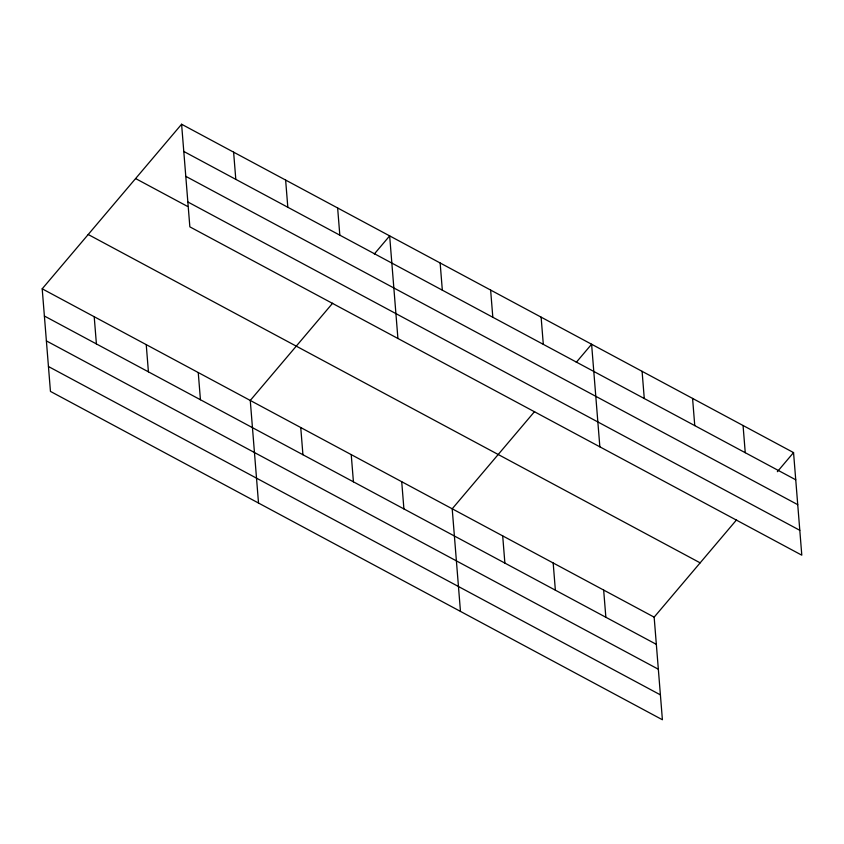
<?xml version="1.0" encoding="UTF-8"?>
<svg xmlns="http://www.w3.org/2000/svg" width="844" height="844" viewBox="0 0 844 844"><rect width="100%" height="100%" fill="white"/><g stroke="black" fill="none" stroke-linecap="round" stroke-linejoin="round"><path stroke-width="1.27" d="M736.548 519.883L654.153 617.154L662.403 719.753L50.45 391.405L42.2 288.817L181.597 124.247L793.55 452.595L801.8 555.183L189.847 226.846L181.597 124.247M332.652 303.186L250.267 400.446L258.517 503.045M374.325 253.991L389.654 235.887L397.914 338.476M534.6 411.534L452.205 508.805L460.465 611.394M576.273 362.34L591.602 344.236L599.852 446.835M777.356 471.701L793.55 452.595M183.781 151.445L795.734 479.793M185.785 176.333L797.738 504.67M187.843 201.969L799.795 530.306M135.599 178.559L187.611 206.463M88.198 234.505L700.151 562.853M42.2 288.817L654.153 617.154M44.384 316.015L656.337 644.352M46.388 340.892L658.341 669.229M48.456 366.528L660.398 694.865M743.058 425.503L745.252 452.7M692.576 398.41L694.76 425.608M642.084 371.328L644.278 398.526M603.66 590.061L605.855 617.259M541.12 317.154L543.304 344.352M553.179 562.98L555.363 590.178M490.628 290.062L492.822 317.26M502.697 535.887L504.881 563.085M440.146 262.98L442.33 290.178M401.723 481.713L403.907 508.911M337.642 207.983L339.826 235.181M351.231 454.631L353.425 481.829M285.631 180.067L287.815 207.265M300.749 427.539L302.933 454.737M233.609 152.163L235.803 179.361M198.245 372.542L200.439 399.739M146.234 344.637L148.417 371.835M94.211 316.722L96.406 343.919"/></g></svg>
